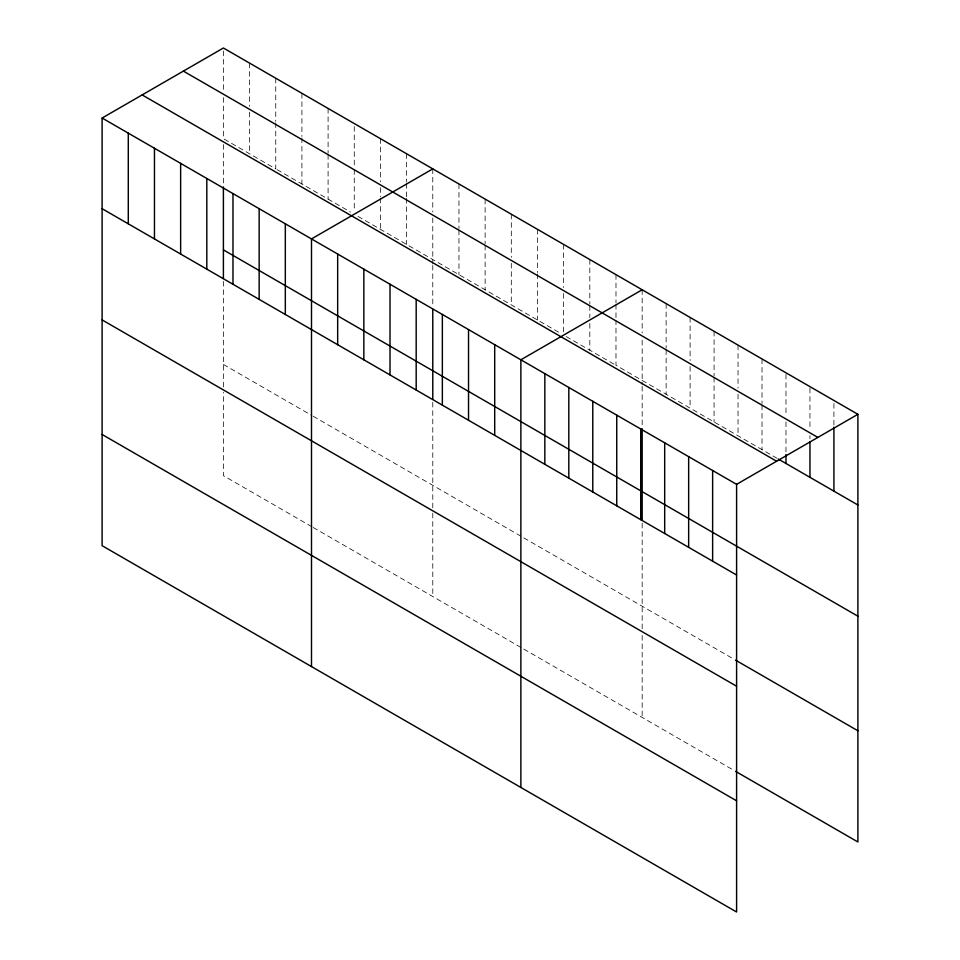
<?xml version="1.0" encoding="UTF-8"?>
<svg xmlns="http://www.w3.org/2000/svg" width="960" height="960" viewBox="0 0 960 960"><rect width="100%" height="100%" fill="white"/><g stroke="black" fill="none" stroke-linecap="round" stroke-linejoin="round"><path stroke-width="0.72" stroke-dasharray="4.8 3.6" d="M276.996 169.608L350.532 212.064M358.008 216.384L561.156 333.672M566.136 336.552L614.748 364.608M777.144 458.376L615.984 365.328L615.984 320.736M223.404 364.452L311.892 415.536M313.14 416.256L522.516 537.144M523.764 537.864L734.256 659.388M311.892 526.752L223.404 475.656L223.404 392.256M313.14 527.472L522.516 648.348M523.764 649.068L734.256 770.592M833.916 403.452L833.916 425.748M809.952 388.128L809.952 429.744M809.952 435.696L809.952 438.66M785.976 374.28L785.976 415.908M785.976 421.848L785.976 453.072M762.012 358.956L762.012 403.56M762.012 405.036L762.012 449.628M738.036 345.12L738.036 388.224M738.036 394.176L738.036 435.792M714.072 331.284L714.072 375.876M714.072 377.364L714.072 421.956M690.096 317.448L690.096 360.552M690.096 366.492L690.096 408.12M666.132 303.612L666.132 348.204M666.132 349.692L666.132 394.284M642.168 289.764L642.168 332.88M642.168 340.308L642.168 384.828M642.168 386.292L642.168 427.26M642.168 523.152L642.168 629.628M642.168 635.484L642.168 717.432M615.984 274.656L615.984 302.904M615.984 304.392L615.984 319.248M589.812 259.548L589.812 304.14M589.812 305.628L589.812 317.52M589.812 323.46L589.812 350.22M563.64 244.44L563.64 287.544M563.64 293.484L563.64 333.624M537.468 229.32L537.468 272.436M537.468 273.924L537.468 320.004M511.296 214.212L511.296 257.328M511.296 263.268L511.296 304.884M485.124 199.104L485.124 243.696M485.124 245.184L485.124 289.776M458.952 183.996L458.952 228.588M458.952 230.076L458.952 274.668M432.78 168.888L432.78 211.992M432.78 217.932L432.78 263.952M432.78 265.404L432.78 306.384M432.78 402.276L432.78 508.752M432.78 513.144L432.78 596.544M406.608 153.768L406.608 182.016M406.608 183.504L406.608 196.884M406.608 198.372L406.608 244.452M380.436 138.66L380.436 181.764M380.436 187.716L380.436 196.632M380.436 198.12L380.436 229.332M354.264 126.528L354.264 168.144M354.264 169.632L354.264 211.248M328.092 108.444L328.092 153.036M328.092 154.524L328.092 199.116M301.92 93.336L301.92 136.44M301.92 137.928L301.92 184.008M275.748 78.216L275.748 121.332M275.748 122.82L275.748 168.9L223.404 138.672L223.404 94.08M249.576 63.108L249.576 106.212M249.576 112.164L249.576 153.78M223.404 50.976L223.404 92.592M223.404 144.528L223.404 185.496M223.404 281.388L223.404 387.864"/><path stroke-width="1.44" d="M102.108 118.032L736.596 484.344L736.596 912L102.108 545.688L102.108 118.032L223.404 48L857.892 414.312L857.892 841.968L735.516 771.324M432.78 168.888L311.496 238.908L311.496 666.564M642.168 289.764L520.872 359.796L520.872 787.452M736.596 484.344L857.892 414.312M183.384 71.112L817.86 437.424M778.404 459.108L857.892 504.984M142.14 94.92L776.616 461.232M223.404 249.876L857.892 616.188M102.108 208.704L736.596 575.016M735.516 660.12L857.892 730.764M102.108 319.908L736.596 686.22M102.108 434.484L736.596 800.796M833.916 427.236L833.916 491.148M809.952 441.636L809.952 477.312M785.976 454.548L785.976 463.476M712.632 470.508L712.632 561.18M688.656 456.66L688.656 547.332M664.692 442.824L664.692 533.496M642.168 428.724L642.168 520.296M640.716 428.988L640.716 519.66M616.752 415.152L616.752 505.824M592.776 401.304L592.776 491.988M568.812 387.468L568.812 478.14M544.836 373.632L544.836 464.304M494.7 344.688L494.7 435.36M468.528 329.568L468.528 420.252M442.356 314.46L442.356 405.132M432.78 309.312L432.78 399.408M416.184 299.352L416.184 390.024M390.012 284.244L390.012 374.916M363.84 269.136L363.84 359.808M337.668 254.016L337.668 344.688M285.324 223.8L285.324 314.472M259.152 208.692L259.152 299.364M232.98 193.584L232.98 284.256M223.404 186.96L223.404 278.52M206.808 178.464L206.808 269.136M180.636 163.356L180.636 254.028M154.464 148.248L154.464 238.92M128.292 133.14L128.292 223.812"/></g></svg>
